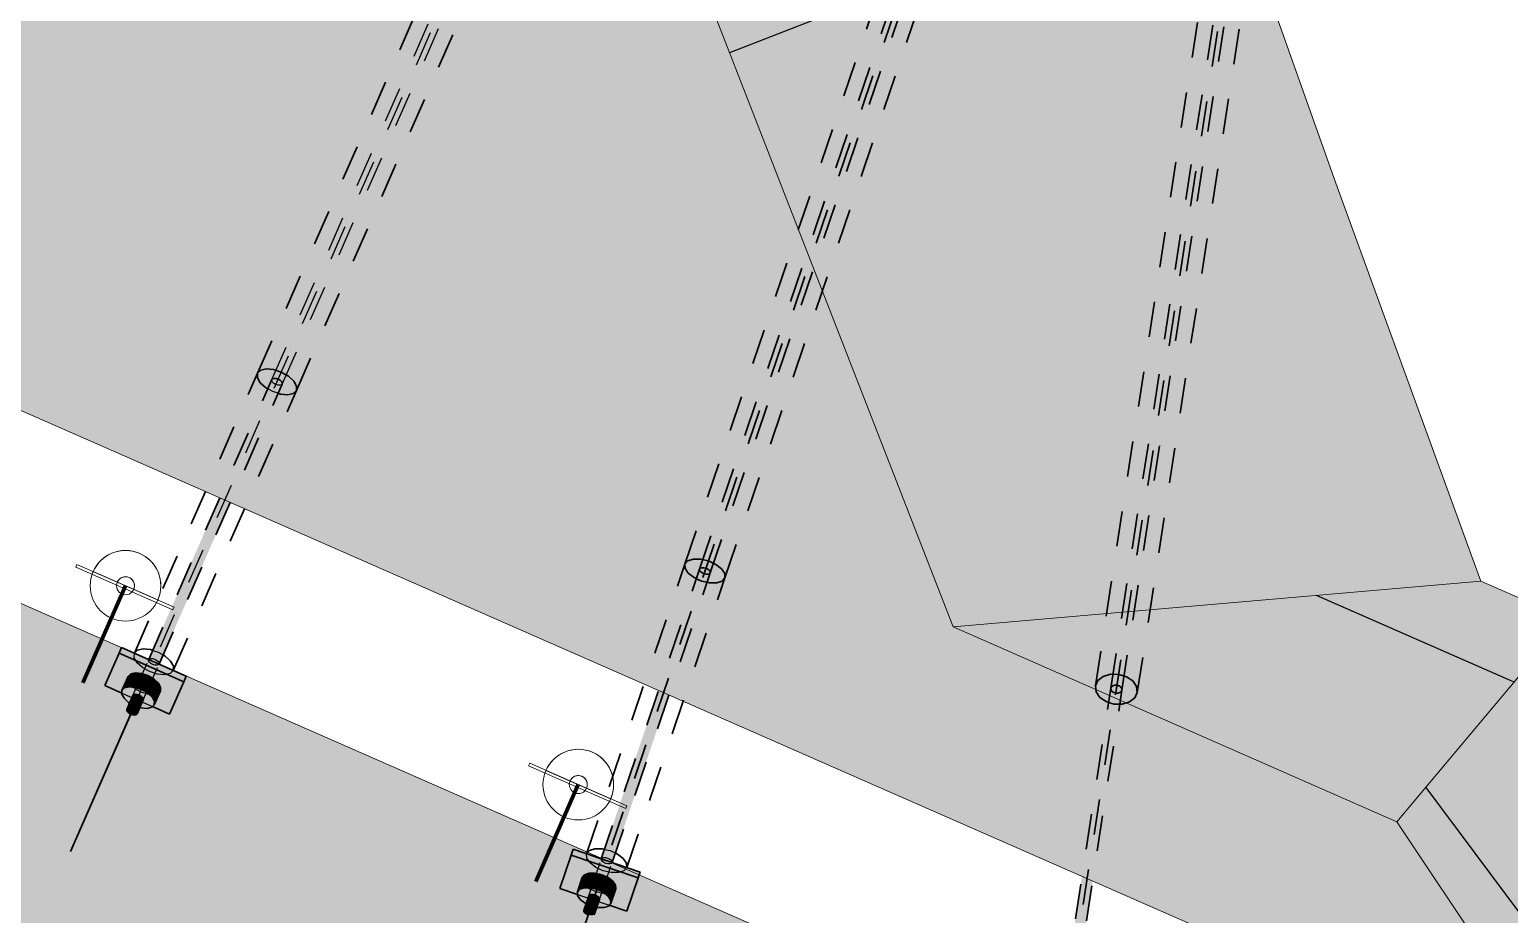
# Model space of a CAD drawing. Header units: metres. Extents: x 2688466 to 2688595, y 1221626 to 1221756.
# Drawn here: x 2688530.62 to 2688534.809, y 1221708.253 to 1221710.758 of the extents above; entities that cross this region are included whole.
import ezdxf

# ---------------------------------------------------------------- set-up
doc = ezdxf.new("R2010")
doc.units = ezdxf.units.M
for name, pattern in [('AUSGEZOGEN', [0]), ('STRICHPUNKT2_S5', [0.24, 0.175, -0.065]), ('VERDECKT2_S2', [0.15, 0.1, -0.05])]:
    doc.linetypes.add(name, pattern=pattern)
doc.layers.add('_3700', color=7, linetype='Continuous')
doc.layers.add('_3705', color=7, linetype='Continuous')
for name, color, linetype, lineweight in [('Beton Ansicht', 7, 'AUSGEZOGEN', 35), ('Schnittbeschriftung', 7, 'AUSGEZOGEN', 50), ('Standard', 7, 'AUSGEZOGEN', 13)]:
    doc.layers.add(name, color=color, linetype=linetype, lineweight=lineweight)

# ---------------------------------------------------------------- blocks, each defined once
blk = doc.blocks.new('Bodenanker CH_29_$F1')
at = {"layer": '_3700', "color": 7, "linetype": 'AUSGEZOGEN', "lineweight": 13, "transparency": 33554687}
for p, q in [((-0.008, 0.15), (-0.008, -0.15)), ((-0.008, 0.15), (-0.008, -0.15)), ((0, 0.15), (-0.008, 0.15)), ((0, 0.15), (0, -0.15)), ((0, -0.1), (0, 0.1)), ((0, 0.1), (0, 0.1)), ((0, 0.1), (0, 0.1)), ((0, 0.0255), (0, 0.0255)), ((0, 0.0255), (0, 0.0255)), ((0, -0.0255), (0, -0.0255)), ((0, -0.0255), (0, -0.0255)), ((0, -0.1), (0, -0.1)), ((0, -0.1), (0, -0.1)), ((0, -0.15), (-0.008, -0.15))]:
    blk.add_line(p, q, dxfattribs=at)
at = {"layer": '_3700', "color": 7, "linetype": 'VERDECKT2_S2', "lineweight": 13, "transparency": 33554687}
for p, q in [((0, 0.0255), (0, 0.0255)), ((0, -0.0255), (0, -0.0255))]:
    blk.add_line(p, q, dxfattribs=at)
at = {"layer": '_3700', "color": 7, "linetype": 'AUSGEZOGEN', "lineweight": 13, "transparency": 33554687}
for radius in [0.1, 0.1, 0.0255]:
    blk.add_circle((0, 0), radius, dxfattribs=at)
blk.add_arc((0, 0), 0.1, 270, 90, dxfattribs=at)
blk.add_arc((0, 0), 0.1, 270, 90, dxfattribs=at)
at = {"layer": '_3700', "color": 7, "linetype": 'VERDECKT2_S2', "lineweight": 13, "transparency": 33554687}
blk.add_arc((0, 0), 0.0255, 270, 90, dxfattribs=at)
at = {"layer": '_3705', "color": 7, "linetype": 'STRICHPUNKT2_S5', "lineweight": 20, "transparency": 33554687}
blk.add_line((-0.008, 0), (0, 0), dxfattribs=at)
at = {"layer": 'Standard', "color": 52, "linetype": 'AUSGEZOGEN', "lineweight": 100, "transparency": 33554687}
blk.add_line((0, 0), (-0.3, 0), dxfattribs=at)

msp = doc.modelspace()

# ---------------------------------------------------------------- hatches: boundary and pattern name
at = {"layer": 'Beton Ansicht', "linetype": 'AUSGEZOGEN', "lineweight": 13, "transparency": 33554687}
for color, points in [(5, [(2688531.308, 1221709.7696), (2688531.3056, 1221709.7673), (2688530.957, 1221708.9745), (2688530.9581, 1221708.9741)]), (5, [(2688531.3122, 1221709.7706), (2688531.308, 1221709.7696), (2688530.9581, 1221708.9741), (2688530.9613, 1221708.9727)]), (5, [(2688531.3176, 1221709.7701), (2688531.3122, 1221709.7706), (2688530.9613, 1221708.9727), (2688530.966, 1221708.9706)]), (5, [(2688531.3235, 1221709.7682), (2688531.3176, 1221709.7701), (2688530.966, 1221708.9706), (2688530.9716, 1221708.9681)]), (5, [(2688531.3288, 1221709.7652), (2688531.3235, 1221709.7682), (2688530.9716, 1221708.9681), (2688530.9772, 1221708.9656)]), (5, [(2688531.3329, 1221709.7615), (2688531.3288, 1221709.7652), (2688530.9772, 1221708.9656), (2688530.982, 1221708.9635)]), (5, [(2688531.335, 1221709.7577), (2688531.3329, 1221709.7615), (2688530.982, 1221708.9635), (2688530.9852, 1221708.9622)]), (5, [(2688531.3349, 1221709.7544), (2688531.335, 1221709.7577), (2688530.9852, 1221708.9622), (2688530.9863, 1221708.9617)]), (1, [(2688530.8731, 1221708.9925), (2688530.8329, 1221708.901), (2688530.8811, 1221708.8798), (2688530.8813, 1221708.887), (2688530.8988, 1221708.9266), (2688530.9061, 1221708.9338), (2688530.9193, 1221708.9369), (2688530.9363, 1221708.9353), (2688530.9546, 1221708.9294), (2688530.9713, 1221708.9199), (2688530.984, 1221708.9084), (2688530.9907, 1221708.8966), (2688530.9903, 1221708.8864), (2688530.9729, 1221708.8467), (2688530.9677, 1221708.8417), (2688531.0159, 1221708.8205), (2688531.0562, 1221708.912)]), (1, [(2688530.8801, 1221709.0084), (2688530.8731, 1221708.9925), (2688531.0562, 1221708.912), (2688531.0632, 1221708.9278)]), (5, [(2688530.8887, 1221708.8942), (2688530.9019, 1221708.8973), (2688530.9193, 1221708.9369), (2688530.9061, 1221708.9338)]), (5, [(2688530.9019, 1221708.8973), (2688530.9189, 1221708.8957), (2688530.9363, 1221708.9353), (2688530.9193, 1221708.9369)]), (5, [(2688530.9353, 1221708.838), (2688530.9524, 1221708.8364), (2688530.9655, 1221708.8395), (2688530.9729, 1221708.8467), (2688530.9732, 1221708.857), (2688530.9666, 1221708.8688), (2688530.9539, 1221708.8803), (2688530.9372, 1221708.8897), (2688530.9189, 1221708.8957), (2688530.9019, 1221708.8973), (2688530.8887, 1221708.8942), (2688530.8813, 1221708.887), (2688530.881, 1221708.8767), (2688530.8876, 1221708.8649), (2688530.9003, 1221708.8534), (2688530.903, 1221708.8519), (2688530.9125, 1221708.8733), (2688530.9148, 1221708.8756), (2688530.919, 1221708.8766), (2688530.9245, 1221708.8761), (2688530.9303, 1221708.8742), (2688530.9357, 1221708.8711), (2688530.9397, 1221708.8675), (2688530.9419, 1221708.8637), (2688530.9418, 1221708.8604), (2688530.9323, 1221708.839)]), (5, [(2688530.8813, 1221708.887), (2688530.8887, 1221708.8942), (2688530.9061, 1221708.9338), (2688530.8988, 1221708.9266)]), (5, [(2688530.9189, 1221708.8957), (2688530.9372, 1221708.8897), (2688530.9546, 1221708.9294), (2688530.9363, 1221708.9353)]), (5, [(2688530.9372, 1221708.8897), (2688530.9539, 1221708.8803), (2688530.9713, 1221708.9199), (2688530.9546, 1221708.9294)]), (5, [(2688530.9539, 1221708.8803), (2688530.9666, 1221708.8688), (2688530.984, 1221708.9084), (2688530.9713, 1221708.9199)]), (5, [(2688530.9666, 1221708.8688), (2688530.9732, 1221708.857), (2688530.9907, 1221708.8966), (2688530.984, 1221708.9084)]), (5, [(2688530.9732, 1221708.857), (2688530.9729, 1221708.8467), (2688530.9903, 1221708.8864), (2688530.9907, 1221708.8966)]), (5, [(2688530.895, 1221708.8336), (2688530.8974, 1221708.836), (2688530.9148, 1221708.8756), (2688530.9125, 1221708.8733)]), (5, [(2688530.8974, 1221708.836), (2688530.9016, 1221708.8369), (2688530.919, 1221708.8766), (2688530.9148, 1221708.8756)]), (5, [(2688530.9016, 1221708.8369), (2688530.907, 1221708.8364), (2688530.9245, 1221708.8761), (2688530.919, 1221708.8766)]), (5, [(2688530.907, 1221708.8364), (2688530.9129, 1221708.8345), (2688530.9303, 1221708.8742), (2688530.9245, 1221708.8761)]), (5, [(2688530.9129, 1221708.8345), (2688530.9183, 1221708.8315), (2688530.9357, 1221708.8711), (2688530.9303, 1221708.8742)]), (5, [(2688530.9183, 1221708.8315), (2688530.9223, 1221708.8278), (2688530.9397, 1221708.8675), (2688530.9357, 1221708.8711)]), (5, [(2688530.9223, 1221708.8278), (2688530.9244, 1221708.8241), (2688530.9419, 1221708.8637), (2688530.9397, 1221708.8675)]), (5, [(2688530.9244, 1221708.8241), (2688530.9243, 1221708.8208), (2688530.9418, 1221708.8604), (2688530.9419, 1221708.8637)]), (5, [(2688530.9178, 1221708.8175), (2688530.922, 1221708.8185), (2688530.9243, 1221708.8208), (2688530.9244, 1221708.8241), (2688530.9223, 1221708.8278), (2688530.9183, 1221708.8315), (2688530.9129, 1221708.8345), (2688530.907, 1221708.8364), (2688530.9016, 1221708.8369), (2688530.8974, 1221708.836), (2688530.895, 1221708.8336), (2688530.8949, 1221708.8304), (2688530.897, 1221708.8266), (2688530.9011, 1221708.8229), (2688530.9065, 1221708.8199), (2688530.9123, 1221708.818)]), (1, [(2688532.1588, 1221708.4374), (2688532.1532, 1221708.421), (2688532.3426, 1221708.3567), (2688532.3482, 1221708.3731)]), (1, [(2688532.1532, 1221708.421), (2688532.1211, 1221708.3263), (2688532.171, 1221708.3094), (2688532.1706, 1221708.3166), (2688532.1845, 1221708.3576), (2688532.1912, 1221708.3654), (2688532.2041, 1221708.3696), (2688532.2212, 1221708.3695), (2688532.2399, 1221708.3652), (2688532.2574, 1221708.3572), (2688532.271, 1221708.3469), (2688532.2787, 1221708.3357), (2688532.2792, 1221708.3254), (2688532.2653, 1221708.2844), (2688532.2606, 1221708.2789), (2688532.3105, 1221708.262), (2688532.3426, 1221708.3567)]), (5, [(2688532.1706, 1221708.3166), (2688532.1773, 1221708.3244), (2688532.1912, 1221708.3654), (2688532.1845, 1221708.3576)]), (5, [(2688532.1773, 1221708.3244), (2688532.1902, 1221708.3286), (2688532.2041, 1221708.3696), (2688532.1912, 1221708.3654)]), (5, [(2688532.1902, 1221708.3286), (2688532.2073, 1221708.3285), (2688532.2212, 1221708.3695), (2688532.2041, 1221708.3696)]), (5, [(2688532.2073, 1221708.3285), (2688532.226, 1221708.3242), (2688532.2399, 1221708.3652), (2688532.2212, 1221708.3695)]), (5, [(2688532.226, 1221708.3242), (2688532.2435, 1221708.3162), (2688532.2574, 1221708.3572), (2688532.2399, 1221708.3652)]), (5, [(2688532.2435, 1221708.3162), (2688532.2571, 1221708.3059), (2688532.271, 1221708.3469), (2688532.2574, 1221708.3572)]), (5, [(2688532.2287, 1221708.2725), (2688532.2458, 1221708.2724), (2688532.2586, 1221708.2766), (2688532.2653, 1221708.2844), (2688532.2648, 1221708.2947), (2688532.2571, 1221708.3059), (2688532.2435, 1221708.3162), (2688532.226, 1221708.3242), (2688532.2073, 1221708.3285), (2688532.1902, 1221708.3286), (2688532.1773, 1221708.3244), (2688532.1706, 1221708.3166), (2688532.1712, 1221708.3063), (2688532.1788, 1221708.2951), (2688532.1924, 1221708.2848), (2688532.1953, 1221708.2835), (2688532.2028, 1221708.3056), (2688532.205, 1221708.3081), (2688532.2091, 1221708.3095), (2688532.2145, 1221708.3095), (2688532.2205, 1221708.3081), (2688532.2261, 1221708.3055), (2688532.2305, 1221708.3022), (2688532.233, 1221708.2986), (2688532.2331, 1221708.2954), (2688532.2256, 1221708.2732)]), (5, [(2688532.2571, 1221708.3059), (2688532.2648, 1221708.2947), (2688532.2787, 1221708.3357), (2688532.271, 1221708.3469)]), (5, [(2688532.2648, 1221708.2947), (2688532.2653, 1221708.2844), (2688532.2792, 1221708.3254), (2688532.2787, 1221708.3357)]), (5, [(2688532.213, 1221708.2505), (2688532.2171, 1221708.2518), (2688532.2192, 1221708.2543), (2688532.219, 1221708.2576), (2688532.2166, 1221708.2612), (2688532.2122, 1221708.2645), (2688532.2066, 1221708.2671), (2688532.2006, 1221708.2685), (2688532.1952, 1221708.2685), (2688532.191, 1221708.2671), (2688532.1889, 1221708.2646), (2688532.1891, 1221708.2613), (2688532.1915, 1221708.2578), (2688532.1959, 1221708.2545), (2688532.2015, 1221708.2519), (2688532.2075, 1221708.2505)])]:
    msp.add_hatch(color=color, dxfattribs=at).paths.add_polyline_path(points)
at = {"layer": 'Beton Ansicht', "linetype": 'AUSGEZOGEN', "lineweight": 35, "transparency": 33554687}
for points in [[(2688532.5187, 1221709.233), (2688532.5166, 1221709.2305), (2688532.2384, 1221708.4104), (2688532.2395, 1221708.41)], [(2688532.5228, 1221709.2344), (2688532.5187, 1221709.233), (2688532.2395, 1221708.41), (2688532.2428, 1221708.4089)], [(2688532.5283, 1221709.2343), (2688532.5228, 1221709.2344), (2688532.2428, 1221708.4089), (2688532.2477, 1221708.4072)], [(2688532.5343, 1221709.233), (2688532.5283, 1221709.2343), (2688532.2477, 1221708.4072), (2688532.2535, 1221708.4053)], [(2688532.5399, 1221709.2304), (2688532.5343, 1221709.233), (2688532.2535, 1221708.4053), (2688532.2593, 1221708.4033)], [(2688532.5442, 1221709.2271), (2688532.5399, 1221709.2304), (2688532.2593, 1221708.4033), (2688532.2642, 1221708.4016)], [(2688532.5467, 1221709.2235), (2688532.5442, 1221709.2271), (2688532.2642, 1221708.4016), (2688532.2675, 1221708.4005)], [(2688532.5469, 1221709.2202), (2688532.5467, 1221709.2235), (2688532.2675, 1221708.4005), (2688532.2687, 1221708.4001)], [(2688533.6826, 1221708.8973), (2688533.6807, 1221708.8932), (2688533.5196, 1221707.8448), (2688533.5208, 1221707.8446)], [(2688533.6866, 1221708.9004), (2688533.6826, 1221708.8973), (2688533.5208, 1221707.8446), (2688533.5242, 1221707.8441)], [(2688533.6921, 1221708.902), (2688533.6866, 1221708.9004), (2688533.5242, 1221707.8441), (2688533.5293, 1221707.8433)], [(2688533.6982, 1221708.9019), (2688533.6921, 1221708.902), (2688533.5293, 1221707.8433), (2688533.5354, 1221707.8424)], [(2688533.7042, 1221708.9002), (2688533.6982, 1221708.9019), (2688533.5354, 1221707.8424), (2688533.5414, 1221707.8415)], [(2688533.7089, 1221708.8969), (2688533.7042, 1221708.9002), (2688533.5414, 1221707.8415), (2688533.5466, 1221707.8407)], [(2688533.7118, 1221708.8928), (2688533.7089, 1221708.8969), (2688533.5466, 1221707.8407), (2688533.55, 1221707.8402)], [(2688533.7123, 1221708.8883), (2688533.7118, 1221708.8928), (2688533.55, 1221707.8402), (2688533.5512, 1221707.84)], [(2688532.1889, 1221708.2646), (2688532.191, 1221708.2671), (2688532.205, 1221708.3081), (2688532.2028, 1221708.3056)], [(2688532.191, 1221708.2671), (2688532.1952, 1221708.2685), (2688532.2091, 1221708.3095), (2688532.205, 1221708.3081)], [(2688532.1952, 1221708.2685), (2688532.2006, 1221708.2685), (2688532.2145, 1221708.3095), (2688532.2091, 1221708.3095)], [(2688532.2006, 1221708.2685), (2688532.2066, 1221708.2671), (2688532.2205, 1221708.3081), (2688532.2145, 1221708.3095)], [(2688532.2066, 1221708.2671), (2688532.2122, 1221708.2645), (2688532.2261, 1221708.3055), (2688532.2205, 1221708.3081)], [(2688532.2122, 1221708.2645), (2688532.2166, 1221708.2612), (2688532.2305, 1221708.3022), (2688532.2261, 1221708.3055)], [(2688532.2166, 1221708.2612), (2688532.219, 1221708.2576), (2688532.233, 1221708.2986), (2688532.2305, 1221708.3022)], [(2688532.219, 1221708.2576), (2688532.2192, 1221708.2543), (2688532.2331, 1221708.2954), (2688532.233, 1221708.2986)]]:
    msp.add_hatch(color=5, dxfattribs=at).paths.add_polyline_path(points)
at = {"layer": 'Standard', "linetype": 'AUSGEZOGEN', "lineweight": 13, "transparency": 33554559}
h = msp.add_hatch(color=7, dxfattribs=at)
h.set_gradient(color1=(240, 240, 180), color2=(240, 240, 180), one_color=1)
h.paths.add_polyline_path([(2688533.591, 1221712.4466), (2688533.4667, 1221712.7792), (2688532.3896, 1221715.9008), (2688532.3876, 1221715.9087), (2688532.37, 1221715.9692), (2688531.8585, 1221717.5343), (2688531.6133, 1221718.3933), (2688530.9364, 1221720.7428), (2688530.6987, 1221721.52), (2688530.2984, 1221722.8273), (2688530.2829, 1221723.2644), (2688530.0962, 1221724.8753), (2688530.0899, 1221725.0138), (2688530.1238, 1221725.4969), (2688530.0136, 1221725.7905), (2688527.5257, 1221723.7244), (2688533.2341, 1221709.0671), (2688534.7286, 1221709.1966), (2688534.3174, 1221710.323), (2688533.6625, 1221712.1682)], flags=0)
at = {"layer": 'Standard', "linetype": 'AUSGEZOGEN', "lineweight": 25, "transparency": 33554687}
h = msp.add_hatch(dxfattribs=at)
h.set_pattern_fill('MUSTER', scale=2.3025, angle=111.28, style=0, pattern_type=2)
h.set_pattern_definition([(111.28, (2688522.0817, 1221733.7747), (-2.98115, 1.30987), [2.3025, -2.3025]), (201.28, (2688522.0817, 1221733.7747), (-1.30987, -2.98115), [2.3025, -2.3025])])
h.paths.add_polyline_path([(2688533.4667, 1221712.7792), (2688532.3896, 1221715.9008), (2688532.3876, 1221715.9087), (2688532.37, 1221715.9692), (2688531.8585, 1221717.5343), (2688531.6133, 1221718.3933), (2688530.9364, 1221720.7428), (2688530.6987, 1221721.52), (2688530.2984, 1221722.8273), (2688530.2829, 1221723.2644), (2688530.0962, 1221724.8753), (2688530.0899, 1221725.0138), (2688530.1238, 1221725.4969), (2688530.0136, 1221725.7905), (2688527.5257, 1221723.7244), (2688533.2341, 1221709.0671), (2688534.7286, 1221709.1966), (2688534.3174, 1221710.323), (2688533.6625, 1221712.1682), (2688533.591, 1221712.4466)], flags=0)
at = {"layer": 'Standard', "linetype": 'AUSGEZOGEN', "lineweight": 13, "transparency": 33554559}
h = msp.add_hatch(color=7, dxfattribs=at)
h.set_gradient(color1=(199, 199, 199), color2=(199, 199, 199), one_color=1)
h.paths.add_polyline_path([(2688525.0461, 1221717.7465), (2688526.1177, 1221718.1639), (2688526.5836, 1221718.3453), (2688529.8271, 1221710.0167), (2688535.0056, 1221707.7429), (2688534.4908, 1221708.5149), (2688533.2341, 1221709.0671), (2688527.5257, 1221723.7244), (2688523.3509, 1221722.0991)], flags=0)
h = msp.add_hatch(color=7, dxfattribs=at)
h.set_gradient(color1=(227, 227, 227), color2=(227, 227, 227), one_color=1)
h.paths.add_polyline_path([(2688537.2932, 1221703.411), (2688534.6707, 1221707.3438), (2688529.4363, 1221709.6422), (2688530.2113, 1221707.6521), (2688530.09, 1221707.6702), (2688529.3267, 1221707.711), (2688528.5628, 1221707.6797), (2688528.4399, 1221707.663), (2688528.287, 1221707.6506), (2688527.9982, 1221707.6028), (2688527.8054, 1221707.5766), (2688527.7232, 1221707.5574), (2688527.6239, 1221707.5409), (2688527.2486, 1221707.4464), (2688527.061, 1221707.4025), (2688527.0198, 1221707.3887), (2688526.9722, 1221707.3767), (2688526.4706, 1221707.205), (2688526.336, 1221707.1599), (2688525.6623, 1221706.8965), (2688524.468, 1221706.4314), (2688524.7856, 1221705.616), (2688523.9701, 1221705.2984), (2688524.587, 1221703.7143), (2688524.5871, 1221703.7143), (2688525.5216, 1221701.3149), (2688526.2019, 1221701.5798), (2688525.8843, 1221702.3952), (2688527.2821, 1221702.9395), (2688527.5996, 1221702.1242), (2688528.0655, 1221702.3056), (2688528.3558, 1221701.5602), (2688528.4248, 1221701.5848), (2688528.4732, 1221701.602), (2688528.6094, 1221701.6413), (2688528.6995, 1221701.662), (2688528.7678, 1221701.6744), (2688528.7722, 1221701.6752), (2688528.7733, 1221701.6754), (2688528.8063, 1221701.6813), (2688528.8533, 1221701.6876), (2688528.8558, 1221701.688), (2688528.8557, 1221701.6879), (2688528.8576, 1221701.6882), (2688528.8683, 1221701.6896), (2688528.8677, 1221701.6895), (2688528.8922, 1221701.6928), (2688528.8959, 1221701.6933), (2688528.9121, 1221701.6948), (2688528.9111, 1221701.6947), (2688528.9365, 1221701.6971), (2688528.936, 1221701.6971), (2688528.936, 1221701.6971), (2688528.9361, 1221701.6971), (2688528.9663, 1221701.6999), (2688528.9755, 1221701.7008), (2688529.0004, 1221701.7022), (2688528.9869, 1221701.7014), (2688529.0513, 1221701.7051), (2688529.0532, 1221701.7052), (2688529.1642, 1221701.7066), (2688529.2617, 1221701.7031), (2688529.3489, 1221701.6962), (2688529.4994, 1221701.6759), (2688529.6403, 1221701.6468), (2688529.727, 1221701.624), (2688529.806, 1221701.5996), (2688529.8134, 1221701.5973), (2688529.8966, 1221701.5678), (2688529.9524, 1221701.5458), (2688530.0379, 1221701.5085), (2688530.0482, 1221701.5034), (2688530.1383, 1221701.4582), (2688530.1585, 1221701.4481), (2688530.1605, 1221701.447), (2688530.2551, 1221701.3924), (2688530.3606, 1221701.324), (2688530.4391, 1221701.267), (2688530.4533, 1221701.2551), (2688530.5871, 1221701.1433), (2688530.6479, 1221701.0805), (2688530.6484, 1221701.081), (2688530.7668, 1221700.9605), (2688530.8776, 1221700.8398), (2688530.8878, 1221700.8285), (2688530.8887, 1221700.8274), (2688530.9357, 1221700.7753), (2688531.094, 1221700.5965), (2688531.1818, 1221700.4964), (2688531.2947, 1221700.3641), (2688531.5106, 1221700.1035), (2688531.5158, 1221700.0972), (2688531.7999, 1221699.7378), (2688532.0727, 1221699.3733), (2688532.2253, 1221699.1578), (2688532.3904, 1221698.9204), (2688532.6371, 1221698.5496), (2688532.8439, 1221698.2202), (2688532.8956, 1221698.117), (2688533.2618, 1221697.1767), (2688533.2714, 1221697.1797), (2688533.4222, 1221696.7926), (2688539.0211, 1221698.9731)], flags=0)
h = msp.add_hatch(color=7, dxfattribs=at)
h.set_gradient(color1=(240, 240, 180), color2=(240, 240, 180), one_color=1)
h.paths.add_polyline_path([(2688533.2341, 1221709.0671), (2688534.4908, 1221708.5149), (2688534.9731, 1221709.0895), (2688534.7286, 1221709.1966)], flags=0)
at = {"layer": 'Standard', "linetype": 'AUSGEZOGEN', "lineweight": 25, "transparency": 33554687}
h = msp.add_hatch(dxfattribs=at)
h.set_pattern_fill('MUSTER', scale=1.1025, angle=156.28, style=0, pattern_type=2)
h.set_pattern_definition([(156.28, (2688525.1383, 1221730.0233), (-1.452863, -0.565863), [1.1025, -1.1025]), (246.28, (2688525.1383, 1221730.0233), (0.565863, -1.452863), [1.1025, -1.1025])])
h.paths.add_polyline_path([(2688533.2341, 1221709.0671), (2688534.4908, 1221708.5149), (2688534.9731, 1221709.0895), (2688534.7286, 1221709.1966)], flags=0)
at = {"layer": 'Standard', "linetype": 'AUSGEZOGEN', "lineweight": 13, "transparency": 33554559}
h = msp.add_hatch(color=7, dxfattribs=at)
h.set_gradient(color1=(240, 240, 180), color2=(240, 240, 180), one_color=1)
h.paths.add_polyline_path([(2688534.4908, 1221708.5149), (2688537.3708, 1221704.1958), (2688537.4921, 1221704.2431), (2688537.5952, 1221704.2026), (2688537.5377, 1221704.3823), (2688537.1421, 1221705.2681), (2688537.0363, 1221705.7338), (2688537.0315, 1221705.8807), (2688536.1624, 1221707.2716), (2688535.4354, 1221708.3845), (2688534.9731, 1221709.0895)], flags=0)
at = {"layer": 'Standard', "linetype": 'AUSGEZOGEN', "lineweight": 25, "transparency": 33554687}
h = msp.add_hatch(dxfattribs=at)
h.set_pattern_fill('MUSTER', scale=0.75, angle=306.73, style=0, pattern_type=2)
h.set_pattern_definition([(306.73, (2688530.14326, 1221730.8499), (1.04963, -0.152563), [0.75, -0.75]), (36.73, (2688530.14326, 1221730.8499), (0.152563, 1.04963), [0.75, -0.75])])
h.paths.add_polyline_path([(2688534.4908, 1221708.5149), (2688537.3708, 1221704.1958), (2688537.4921, 1221704.2431), (2688537.5952, 1221704.2026), (2688537.5377, 1221704.3823), (2688537.1421, 1221705.2681), (2688537.0363, 1221705.7338), (2688537.0315, 1221705.8807), (2688536.1624, 1221707.2716), (2688535.4354, 1221708.3845), (2688534.9731, 1221709.0895)], flags=0)

# ---------------------------------------------------------------- linework, layer by layer
at = {"layer": 'Beton Ansicht', "linetype": 'VERDECKT2_S2', "lineweight": 25, "transparency": 33554687}
for p, q in [((2688530.9097, 1221708.8272), (2688533.4241, 1221714.5448)), ((2688531.3056, 1221709.7673), (2688533.3974, 1221714.5238)), ((2688531.3349, 1221709.7544), (2688533.4267, 1221714.5109)), ((2688531.3082, 1221709.7334), (2688531.2942, 1221709.7413)), ((2688531.3055, 1221709.764), (2688531.3056, 1221709.7673)), ((2688531.3076, 1221709.7602), (2688531.3055, 1221709.764)), ((2688531.3117, 1221709.7566), (2688531.3076, 1221709.7602)), ((2688531.3235, 1221709.7284), (2688531.3082, 1221709.7334)), ((2688531.317, 1221709.7535), (2688531.3117, 1221709.7566)), ((2688531.3229, 1221709.7516), (2688531.317, 1221709.7535)), ((2688531.3283, 1221709.7511), (2688531.3229, 1221709.7516)), ((2688531.3326, 1221709.7521), (2688531.3283, 1221709.7511)), ((2688531.3349, 1221709.7544), (2688531.3326, 1221709.7521)), ((2688530.8801, 1221709.0084), (2688531.0632, 1221708.9278)), ((2688530.9163, 1221708.9799), (2688530.9167, 1221708.9923)), ((2688530.9243, 1221708.9658), (2688530.9163, 1221708.9799)), ((2688530.9684, 1221709.0006), (2688530.9837, 1221708.9956)), ((2688530.9837, 1221708.9956), (2688530.9977, 1221708.9877)), ((2688530.9125, 1221708.8733), (2688530.957, 1221708.9745)), ((2688530.9395, 1221708.952), (2688530.9243, 1221708.9658)), ((2688530.9596, 1221708.9406), (2688530.9395, 1221708.952)), ((2688530.9418, 1221708.8604), (2688530.9863, 1221708.9617)), ((2688530.9569, 1221708.9713), (2688530.957, 1221708.9745)), ((2688530.959, 1221708.9675), (2688530.9569, 1221708.9713)), ((2688530.957, 1221708.9745), (2688530.9593, 1221708.9769)), ((2688530.9631, 1221708.9638), (2688530.959, 1221708.9675)), ((2688530.9593, 1221708.9769), (2688530.9636, 1221708.9778)), ((2688530.9815, 1221708.9335), (2688530.9596, 1221708.9406)), ((2688530.9684, 1221708.9608), (2688530.9631, 1221708.9638)), ((2688530.9636, 1221708.9778), (2688530.969, 1221708.9773)), ((2688530.9743, 1221708.9589), (2688530.9684, 1221708.9608)), ((2688530.969, 1221708.9773), (2688530.9749, 1221708.9754)), ((2688530.9797, 1221708.9584), (2688530.9743, 1221708.9589)), ((2688530.9749, 1221708.9754), (2688530.9802, 1221708.9724)), ((2688530.9839, 1221708.9594), (2688530.9797, 1221708.9584)), ((2688530.9802, 1221708.9724), (2688530.9843, 1221708.9687)), ((2688530.9863, 1221708.9617), (2688530.9839, 1221708.9594)), ((2688530.9843, 1221708.9687), (2688530.9864, 1221708.965)), ((2688530.9864, 1221708.965), (2688530.9863, 1221708.9617)), ((2688531.0266, 1221708.944), (2688531.0178, 1221708.9353)), ((2688530.8988, 1221708.9266), (2688530.8984, 1221708.9163)), ((2688530.8984, 1221708.9163), (2688530.9051, 1221708.9045)), ((2688530.9051, 1221708.9045), (2688530.9177, 1221708.893)), ((2688530.9298, 1221708.9096), (2688530.9299, 1221708.9129)), ((2688530.9299, 1221708.9129), (2688530.9298, 1221708.9096)), ((2688530.9319, 1221708.9059), (2688530.9298, 1221708.9096)), ((2688530.9298, 1221708.9096), (2688530.9319, 1221708.9059)), ((2688530.9299, 1221708.9129), (2688530.9322, 1221708.9152)), ((2688530.9322, 1221708.9152), (2688530.9299, 1221708.9129)), ((2688530.936, 1221708.9022), (2688530.9319, 1221708.9059)), ((2688530.9319, 1221708.9059), (2688530.936, 1221708.9022)), ((2688530.9322, 1221708.9152), (2688530.9365, 1221708.9162)), ((2688530.9365, 1221708.9162), (2688530.9322, 1221708.9152)), ((2688530.9413, 1221708.8992), (2688530.936, 1221708.9022)), ((2688530.936, 1221708.9022), (2688530.9413, 1221708.8992)), ((2688530.9365, 1221708.9162), (2688530.9419, 1221708.9157)), ((2688530.9419, 1221708.9157), (2688530.9365, 1221708.9162)), ((2688530.9369, 1221708.9288), (2688530.9367, 1221708.9255)), ((2688530.9367, 1221708.9255), (2688530.9369, 1221708.9288)), ((2688530.9367, 1221708.9255), (2688530.9389, 1221708.9217)), ((2688530.9389, 1221708.9217), (2688530.9367, 1221708.9255)), ((2688530.9392, 1221708.9311), (2688530.9369, 1221708.9288)), ((2688530.9369, 1221708.9288), (2688530.9392, 1221708.9311)), ((2688530.9389, 1221708.9217), (2688530.9429, 1221708.918)), ((2688530.9429, 1221708.918), (2688530.9389, 1221708.9217)), ((2688530.9434, 1221708.9321), (2688530.9392, 1221708.9311)), ((2688530.9392, 1221708.9311), (2688530.9434, 1221708.9321)), ((2688530.9472, 1221708.8972), (2688530.9413, 1221708.8992)), ((2688530.9413, 1221708.8992), (2688530.9472, 1221708.8972)), ((2688530.9419, 1221708.9157), (2688530.9478, 1221708.9138)), ((2688530.9478, 1221708.9138), (2688530.9419, 1221708.9157)), ((2688530.9429, 1221708.918), (2688530.9483, 1221708.915)), ((2688530.9483, 1221708.915), (2688530.9429, 1221708.918)), ((2688530.9489, 1221708.9316), (2688530.9434, 1221708.9321)), ((2688530.9434, 1221708.9321), (2688530.9489, 1221708.9316)), ((2688530.9526, 1221708.8967), (2688530.9472, 1221708.8972)), ((2688530.9472, 1221708.8972), (2688530.9526, 1221708.8967)), ((2688530.9478, 1221708.9138), (2688530.9531, 1221708.9108)), ((2688530.9531, 1221708.9108), (2688530.9478, 1221708.9138)), ((2688530.9483, 1221708.915), (2688530.9541, 1221708.9131)), ((2688530.9541, 1221708.9131), (2688530.9483, 1221708.915)), ((2688530.9547, 1221708.9297), (2688530.9489, 1221708.9316)), ((2688530.9489, 1221708.9316), (2688530.9547, 1221708.9297)), ((2688530.9568, 1221708.8977), (2688530.9526, 1221708.8967)), ((2688530.9526, 1221708.8967), (2688530.9568, 1221708.8977)), ((2688530.9531, 1221708.9108), (2688530.9572, 1221708.9071)), ((2688530.9572, 1221708.9071), (2688530.9531, 1221708.9108)), ((2688530.9541, 1221708.9131), (2688530.9596, 1221708.9126)), ((2688530.9596, 1221708.9126), (2688530.9541, 1221708.9131)), ((2688530.9601, 1221708.9266), (2688530.9547, 1221708.9297)), ((2688530.9547, 1221708.9297), (2688530.9601, 1221708.9266)), ((2688530.9592, 1221708.9), (2688530.9568, 1221708.8977)), ((2688530.9568, 1221708.8977), (2688530.9592, 1221708.9)), ((2688530.9572, 1221708.9071), (2688530.9593, 1221708.9033)), ((2688530.9593, 1221708.9033), (2688530.9572, 1221708.9071)), ((2688530.9593, 1221708.9033), (2688530.9592, 1221708.9)), ((2688530.9592, 1221708.9), (2688530.9593, 1221708.9033)), ((2688530.9596, 1221708.9126), (2688530.9638, 1221708.9136)), ((2688530.9638, 1221708.9136), (2688530.9596, 1221708.9126)), ((2688530.9641, 1221708.923), (2688530.9601, 1221708.9266)), ((2688530.9601, 1221708.9266), (2688530.9641, 1221708.923)), ((2688530.9638, 1221708.9136), (2688530.9662, 1221708.9159)), ((2688530.9662, 1221708.9159), (2688530.9638, 1221708.9136)), ((2688530.9663, 1221708.9192), (2688530.9641, 1221708.923)), ((2688530.9641, 1221708.923), (2688530.9663, 1221708.9192)), ((2688530.9662, 1221708.9159), (2688530.9663, 1221708.9192)), ((2688530.9663, 1221708.9192), (2688530.9662, 1221708.9159)), ((2688531.0019, 1221708.9316), (2688530.9815, 1221708.9335)), ((2688531.0178, 1221708.9353), (2688531.0019, 1221708.9316)), ((2688530.8811, 1221708.8798), (2688530.9677, 1221708.8417)), ((2688530.9125, 1221708.8733), (2688530.9123, 1221708.87)), ((2688530.9123, 1221708.87), (2688530.9145, 1221708.8662)), ((2688530.9145, 1221708.8662), (2688530.9185, 1221708.8625)), ((2688530.9177, 1221708.893), (2688530.9345, 1221708.8836)), ((2688530.9185, 1221708.8625), (2688530.9239, 1221708.8595)), ((2688530.9239, 1221708.8595), (2688530.9297, 1221708.8576)), ((2688530.9297, 1221708.8576), (2688530.9352, 1221708.8571)), ((2688530.9345, 1221708.8836), (2688530.9528, 1221708.8776)), ((2688530.9352, 1221708.8571), (2688530.9394, 1221708.8581)), ((2688530.9394, 1221708.8581), (2688530.9418, 1221708.8604)), ((2688530.9528, 1221708.8776), (2688530.9698, 1221708.8761)), ((2688530.9698, 1221708.8761), (2688530.983, 1221708.8791)), ((2688530.983, 1221708.8791), (2688530.9903, 1221708.8864)), ((2688530.917, 1221708.844), (2688530.903, 1221708.8519)), ((2688530.9323, 1221708.839), (2688530.917, 1221708.844)), ((2688532.1588, 1221708.4374), (2688532.3482, 1221708.3731)), ((2688532.2475, 1221708.4373), (2688532.2631, 1221708.4337)), ((2688532.2631, 1221708.4337), (2688532.2778, 1221708.427)), ((2688532.1973, 1221708.4122), (2688532.1967, 1221708.4245)), ((2688532.2065, 1221708.3988), (2688532.1973, 1221708.4122)), ((2688532.2028, 1221708.3056), (2688532.2384, 1221708.4104)), ((2688532.2229, 1221708.3864), (2688532.2065, 1221708.3988)), ((2688532.2331, 1221708.2954), (2688532.2687, 1221708.4001)), ((2688532.2384, 1221708.4104), (2688532.2405, 1221708.4129)), ((2688532.2385, 1221708.4071), (2688532.2384, 1221708.4104)), ((2688532.241, 1221708.4035), (2688532.2385, 1221708.4071)), ((2688532.2405, 1221708.4129), (2688532.2446, 1221708.4142)), ((2688532.2453, 1221708.4002), (2688532.241, 1221708.4035)), ((2688532.2446, 1221708.4142), (2688532.2501, 1221708.4142)), ((2688532.2509, 1221708.3977), (2688532.2453, 1221708.4002)), ((2688532.2501, 1221708.4142), (2688532.2561, 1221708.4128)), ((2688532.2569, 1221708.3963), (2688532.2509, 1221708.3977)), ((2688532.2561, 1221708.4128), (2688532.2617, 1221708.4103)), ((2688532.2624, 1221708.3963), (2688532.2569, 1221708.3963)), ((2688532.2617, 1221708.4103), (2688532.266, 1221708.407)), ((2688532.2665, 1221708.3976), (2688532.2624, 1221708.3963)), ((2688532.266, 1221708.407), (2688532.2685, 1221708.4034)), ((2688532.2687, 1221708.4001), (2688532.2665, 1221708.3976)), ((2688532.2685, 1221708.4034), (2688532.2687, 1221708.4001)), ((2688532.1845, 1221708.3576), (2688532.1851, 1221708.3473)), ((2688532.2189, 1221708.3491), (2688532.223, 1221708.3505)), ((2688532.223, 1221708.3505), (2688532.2189, 1221708.3491)), ((2688532.2244, 1221708.3656), (2688532.2223, 1221708.363)), ((2688532.2223, 1221708.363), (2688532.2244, 1221708.3656)), ((2688532.2223, 1221708.363), (2688532.2225, 1221708.3598)), ((2688532.2225, 1221708.3598), (2688532.2223, 1221708.363)), ((2688532.2225, 1221708.3598), (2688532.2249, 1221708.3562)), ((2688532.2249, 1221708.3562), (2688532.2225, 1221708.3598)), ((2688532.2439, 1221708.3768), (2688532.2229, 1221708.3864)), ((2688532.223, 1221708.3505), (2688532.2285, 1221708.3505)), ((2688532.2285, 1221708.3505), (2688532.223, 1221708.3505)), ((2688532.2286, 1221708.3669), (2688532.2244, 1221708.3656)), ((2688532.2244, 1221708.3656), (2688532.2286, 1221708.3669)), ((2688532.2249, 1221708.3562), (2688532.2293, 1221708.3529)), ((2688532.2293, 1221708.3529), (2688532.2249, 1221708.3562)), ((2688532.2285, 1221708.3505), (2688532.2345, 1221708.3491)), ((2688532.2345, 1221708.3491), (2688532.2285, 1221708.3505)), ((2688532.234, 1221708.3669), (2688532.2286, 1221708.3669)), ((2688532.2286, 1221708.3669), (2688532.234, 1221708.3669)), ((2688532.2293, 1221708.3529), (2688532.2349, 1221708.3503)), ((2688532.2349, 1221708.3503), (2688532.2293, 1221708.3529)), ((2688532.24, 1221708.3655), (2688532.234, 1221708.3669)), ((2688532.234, 1221708.3669), (2688532.24, 1221708.3655)), ((2688532.2349, 1221708.3503), (2688532.2409, 1221708.3489)), ((2688532.2409, 1221708.3489), (2688532.2349, 1221708.3503)), ((2688532.2456, 1221708.3629), (2688532.24, 1221708.3655)), ((2688532.24, 1221708.3655), (2688532.2456, 1221708.3629)), ((2688532.2664, 1221708.3716), (2688532.2439, 1221708.3768)), ((2688532.25, 1221708.3596), (2688532.2456, 1221708.3629)), ((2688532.2456, 1221708.3629), (2688532.25, 1221708.3596)), ((2688532.2463, 1221708.3489), (2688532.2505, 1221708.3503)), ((2688532.2505, 1221708.3503), (2688532.2463, 1221708.3489)), ((2688532.2524, 1221708.3561), (2688532.25, 1221708.3596)), ((2688532.25, 1221708.3596), (2688532.2524, 1221708.3561)), ((2688532.2505, 1221708.3503), (2688532.2526, 1221708.3528)), ((2688532.2526, 1221708.3528), (2688532.2505, 1221708.3503)), ((2688532.2526, 1221708.3528), (2688532.2524, 1221708.3561)), ((2688532.2524, 1221708.3561), (2688532.2526, 1221708.3528)), ((2688532.2869, 1221708.3715), (2688532.2664, 1221708.3716)), ((2688532.3023, 1221708.3766), (2688532.2869, 1221708.3715)), ((2688532.3103, 1221708.386), (2688532.3023, 1221708.3766)), ((2688532.171, 1221708.3094), (2688532.2606, 1221708.2789)), ((2688532.1851, 1221708.3473), (2688532.1927, 1221708.3361)), ((2688532.1927, 1221708.3361), (2688532.2063, 1221708.3258)), ((2688532.2063, 1221708.3258), (2688532.2239, 1221708.3178)), ((2688532.2167, 1221708.3466), (2688532.2189, 1221708.3491)), ((2688532.2189, 1221708.3491), (2688532.2167, 1221708.3466)), ((2688532.2169, 1221708.3433), (2688532.2167, 1221708.3466)), ((2688532.2167, 1221708.3466), (2688532.2169, 1221708.3433)), ((2688532.2194, 1221708.3398), (2688532.2169, 1221708.3433)), ((2688532.2169, 1221708.3433), (2688532.2194, 1221708.3398)), ((2688532.2237, 1221708.3365), (2688532.2194, 1221708.3398)), ((2688532.2194, 1221708.3398), (2688532.2237, 1221708.3365)), ((2688532.2293, 1221708.3339), (2688532.2237, 1221708.3365)), ((2688532.2237, 1221708.3365), (2688532.2293, 1221708.3339)), ((2688532.2239, 1221708.3178), (2688532.2426, 1221708.3135)), ((2688532.2353, 1221708.3325), (2688532.2293, 1221708.3339)), ((2688532.2293, 1221708.3339), (2688532.2353, 1221708.3325)), ((2688532.2345, 1221708.3491), (2688532.2401, 1221708.3465)), ((2688532.2401, 1221708.3465), (2688532.2345, 1221708.3491)), ((2688532.2408, 1221708.3325), (2688532.2353, 1221708.3325)), ((2688532.2353, 1221708.3325), (2688532.2408, 1221708.3325)), ((2688532.2401, 1221708.3465), (2688532.2444, 1221708.3432)), ((2688532.2444, 1221708.3432), (2688532.2401, 1221708.3465)), ((2688532.2449, 1221708.3339), (2688532.2408, 1221708.3325)), ((2688532.2408, 1221708.3325), (2688532.2449, 1221708.3339)), ((2688532.2409, 1221708.3489), (2688532.2463, 1221708.3489)), ((2688532.2463, 1221708.3489), (2688532.2409, 1221708.3489)), ((2688532.2426, 1221708.3135), (2688532.2597, 1221708.3134)), ((2688532.2444, 1221708.3432), (2688532.2469, 1221708.3397)), ((2688532.2469, 1221708.3397), (2688532.2444, 1221708.3432)), ((2688532.247, 1221708.3364), (2688532.2449, 1221708.3339)), ((2688532.2449, 1221708.3339), (2688532.247, 1221708.3364)), ((2688532.2469, 1221708.3397), (2688532.247, 1221708.3364)), ((2688532.247, 1221708.3364), (2688532.2469, 1221708.3397)), ((2688532.2597, 1221708.3134), (2688532.2726, 1221708.3176)), ((2688532.2726, 1221708.3176), (2688532.2792, 1221708.3254)), ((2688532.2099, 1221708.2768), (2688532.1953, 1221708.2835)), ((2688532.2028, 1221708.3056), (2688532.203, 1221708.3023)), ((2688532.203, 1221708.3023), (2688532.2054, 1221708.2988)), ((2688532.2054, 1221708.2988), (2688532.2098, 1221708.2955)), ((2688532.2098, 1221708.2955), (2688532.2154, 1221708.2929)), ((2688532.2256, 1221708.2732), (2688532.2099, 1221708.2768)), ((2688532.2154, 1221708.2929), (2688532.2214, 1221708.2915)), ((2688532.2214, 1221708.2915), (2688532.2269, 1221708.2915)), ((2688532.2269, 1221708.2915), (2688532.231, 1221708.2928)), ((2688532.231, 1221708.2928), (2688532.2331, 1221708.2954))]:
    msp.add_line(p, q, dxfattribs=at)
at = {"layer": 'Beton Ansicht', "linetype": 'VERDECKT2_S2', "lineweight": 35, "transparency": 33554687}
for p, q in [((2688532.2041, 1221708.2595), (2688534.2106, 1221714.1745)), ((2688532.4749, 1221709.2446), (2688534.1441, 1221714.1654)), ((2688532.5166, 1221709.2305), (2688534.1858, 1221714.1513)), ((2688532.5469, 1221709.2202), (2688534.2161, 1221714.141)), ((2688531.3752, 1221709.7367), (2688533.3061, 1221714.1274)), ((2688532.5885, 1221709.2061), (2688534.2578, 1221714.1268)), ((2688531.2653, 1221709.785), (2688533.1479, 1221714.0658)), ((2688533.5117, 1221707.6886), (2688534.4012, 1221713.4755)), ((2688533.6807, 1221708.8932), (2688534.379, 1221713.436)), ((2688533.7123, 1221708.8883), (2688534.4106, 1221713.4312)), ((2688533.7558, 1221708.8816), (2688534.3789, 1221712.9355)), ((2688533.6372, 1221708.8999), (2688534.2498, 1221712.8852)), ((2688530.9167, 1221708.9923), (2688531.2653, 1221709.785)), ((2688531.2649, 1221709.7727), (2688531.2653, 1221709.785)), ((2688531.2653, 1221709.785), (2688531.2741, 1221709.7937)), ((2688531.2741, 1221709.7937), (2688531.29, 1221709.7974)), ((2688531.29, 1221709.7974), (2688531.3104, 1221709.7955)), ((2688531.3104, 1221709.7955), (2688531.3323, 1221709.7883)), ((2688531.3323, 1221709.7883), (2688531.3524, 1221709.777)), ((2688531.3524, 1221709.777), (2688531.3676, 1221709.7632)), ((2688530.957, 1221708.9745), (2688531.3056, 1221709.7673)), ((2688530.9863, 1221708.9617), (2688531.3349, 1221709.7544)), ((2688531.0266, 1221708.944), (2688531.3752, 1221709.7367)), ((2688531.2729, 1221709.7585), (2688531.2649, 1221709.7727)), ((2688531.2881, 1221709.7447), (2688531.2729, 1221709.7585)), ((2688531.2942, 1221709.7413), (2688531.2881, 1221709.7447)), ((2688531.3056, 1221709.7673), (2688531.308, 1221709.7696)), ((2688531.308, 1221709.7696), (2688531.3122, 1221709.7706)), ((2688531.3122, 1221709.7706), (2688531.3176, 1221709.7701)), ((2688531.3176, 1221709.7701), (2688531.3235, 1221709.7682)), ((2688531.3235, 1221709.7682), (2688531.3288, 1221709.7652)), ((2688531.3288, 1221709.7652), (2688531.3329, 1221709.7615)), ((2688531.3329, 1221709.7615), (2688531.335, 1221709.7577)), ((2688531.335, 1221709.7577), (2688531.3349, 1221709.7544)), ((2688531.3752, 1221709.7367), (2688531.3664, 1221709.728)), ((2688531.3676, 1221709.7632), (2688531.3756, 1221709.7491)), ((2688531.3756, 1221709.7491), (2688531.3752, 1221709.7367)), ((2688531.3301, 1221709.7262), (2688531.3235, 1221709.7284)), ((2688531.3506, 1221709.7244), (2688531.3301, 1221709.7262)), ((2688531.3664, 1221709.728), (2688531.3506, 1221709.7244)), ((2688532.1967, 1221708.4245), (2688532.4749, 1221709.2446)), ((2688532.2384, 1221708.4104), (2688532.5166, 1221709.2305)), ((2688532.4749, 1221709.2446), (2688532.4829, 1221709.2541)), ((2688532.4755, 1221709.2323), (2688532.4749, 1221709.2446)), ((2688532.4847, 1221709.2189), (2688532.4755, 1221709.2323)), ((2688532.4829, 1221709.2541), (2688532.4984, 1221709.2591)), ((2688532.4984, 1221709.2591), (2688532.5189, 1221709.259)), ((2688532.5166, 1221709.2305), (2688532.5187, 1221709.233)), ((2688532.5167, 1221709.2272), (2688532.5166, 1221709.2305)), ((2688532.5187, 1221709.233), (2688532.5228, 1221709.2344)), ((2688532.5189, 1221709.259), (2688532.5414, 1221709.2538)), ((2688532.5228, 1221709.2344), (2688532.5283, 1221709.2343)), ((2688532.5283, 1221709.2343), (2688532.5343, 1221709.233)), ((2688532.5343, 1221709.233), (2688532.5399, 1221709.2304)), ((2688532.5399, 1221709.2304), (2688532.5442, 1221709.2271)), ((2688532.5414, 1221709.2538), (2688532.5624, 1221709.2442)), ((2688532.5624, 1221709.2442), (2688532.5787, 1221709.2318)), ((2688532.5787, 1221709.2318), (2688532.5879, 1221709.2184)), ((2688532.2687, 1221708.4001), (2688532.5469, 1221709.2202)), ((2688532.3103, 1221708.386), (2688532.5885, 1221709.2061)), ((2688532.5011, 1221709.2065), (2688532.4847, 1221709.2189)), ((2688532.5074, 1221709.2036), (2688532.5011, 1221709.2065)), ((2688532.5221, 1221709.197), (2688532.5074, 1221709.2036)), ((2688532.5192, 1221709.2237), (2688532.5167, 1221709.2272)), ((2688532.5235, 1221709.2203), (2688532.5192, 1221709.2237)), ((2688532.5377, 1221709.1933), (2688532.5221, 1221709.197)), ((2688532.5291, 1221709.2178), (2688532.5235, 1221709.2203)), ((2688532.5351, 1221709.2164), (2688532.5291, 1221709.2178)), ((2688532.5406, 1221709.2164), (2688532.5351, 1221709.2164)), ((2688532.5446, 1221709.1918), (2688532.5377, 1221709.1933)), ((2688532.5447, 1221709.2177), (2688532.5406, 1221709.2164)), ((2688532.5442, 1221709.2271), (2688532.5467, 1221709.2235)), ((2688532.5651, 1221709.1917), (2688532.5446, 1221709.1918)), ((2688532.5469, 1221709.2202), (2688532.5447, 1221709.2177)), ((2688532.5467, 1221709.2235), (2688532.5469, 1221709.2202)), ((2688532.5805, 1221709.1967), (2688532.5651, 1221709.1917)), ((2688532.5885, 1221709.2061), (2688532.5805, 1221709.1967)), ((2688532.5879, 1221709.2184), (2688532.5885, 1221709.2061)), ((2688533.6372, 1221708.8999), (2688533.6442, 1221708.9152)), ((2688533.6393, 1221708.8831), (2688533.6372, 1221708.8999)), ((2688533.6442, 1221708.9152), (2688533.6591, 1221708.9268)), ((2688533.6591, 1221708.9268), (2688533.6798, 1221708.933)), ((2688533.6798, 1221708.933), (2688533.703, 1221708.9327)), ((2688533.6807, 1221708.8932), (2688533.6826, 1221708.8973)), ((2688533.6826, 1221708.8973), (2688533.6866, 1221708.9004)), ((2688533.6866, 1221708.9004), (2688533.6921, 1221708.902)), ((2688533.6921, 1221708.902), (2688533.6982, 1221708.9019)), ((2688533.6982, 1221708.9019), (2688533.7042, 1221708.9002)), ((2688533.703, 1221708.9327), (2688533.7252, 1221708.926)), ((2688533.7042, 1221708.9002), (2688533.7089, 1221708.8969)), ((2688533.7089, 1221708.8969), (2688533.7118, 1221708.8928)), ((2688533.7252, 1221708.926), (2688533.743, 1221708.914)), ((2688533.743, 1221708.914), (2688533.7538, 1221708.8984)), ((2688533.7538, 1221708.8984), (2688533.7558, 1221708.8816)), ((2688533.5196, 1221707.8448), (2688533.6807, 1221708.8932)), ((2688533.5512, 1221707.84), (2688533.7123, 1221708.8883)), ((2688533.65, 1221708.8675), (2688533.6393, 1221708.8831)), ((2688533.6679, 1221708.8555), (2688533.65, 1221708.8675)), ((2688533.6746, 1221708.8535), (2688533.6679, 1221708.8555)), ((2688533.6901, 1221708.8488), (2688533.6746, 1221708.8535)), ((2688533.6813, 1221708.8887), (2688533.6807, 1221708.8932)), ((2688533.6841, 1221708.8846), (2688533.6813, 1221708.8887)), ((2688533.6889, 1221708.8813), (2688533.6841, 1221708.8846)), ((2688533.6948, 1221708.8796), (2688533.6889, 1221708.8813)), ((2688533.701, 1221708.8795), (2688533.6948, 1221708.8796)), ((2688533.7065, 1221708.8811), (2688533.701, 1221708.8795)), ((2688533.7105, 1221708.8842), (2688533.7065, 1221708.8811)), ((2688533.7123, 1221708.8883), (2688533.7105, 1221708.8842)), ((2688533.7118, 1221708.8928), (2688533.7123, 1221708.8883)), ((2688533.7339, 1221708.8547), (2688533.7133, 1221708.8485)), ((2688533.7488, 1221708.8663), (2688533.7339, 1221708.8547)), ((2688533.7558, 1221708.8816), (2688533.7488, 1221708.8663)), ((2688533.7062, 1221708.8486), (2688533.6901, 1221708.8488)), ((2688533.7133, 1221708.8485), (2688533.7062, 1221708.8486))]:
    msp.add_line(p, q, dxfattribs=at)
at = {"layer": 'Beton Ansicht', "linetype": 'AUSGEZOGEN', "lineweight": 35, "transparency": 33554687}
for p, q in [((2688530.8731, 1221708.9925), (2688530.8329, 1221708.901)), ((2688530.8801, 1221709.0084), (2688530.8731, 1221708.9925)), ((2688531.0562, 1221708.912), (2688530.8731, 1221708.9925)), ((2688530.8801, 1221709.0084), (2688531.0632, 1221708.9278)), ((2688530.9167, 1221708.9923), (2688530.9255, 1221709.0009)), ((2688530.9255, 1221709.0009), (2688530.9413, 1221709.0046)), ((2688530.9413, 1221709.0046), (2688530.9618, 1221709.0027)), ((2688530.9618, 1221709.0027), (2688530.9684, 1221709.0006)), ((2688530.9977, 1221708.9877), (2688531.0038, 1221708.9842)), ((2688531.0038, 1221708.9842), (2688531.019, 1221708.9704)), ((2688530.9193, 1221708.9369), (2688530.9061, 1221708.9338)), ((2688530.9363, 1221708.9353), (2688530.9193, 1221708.9369)), ((2688531.019, 1221708.9704), (2688531.027, 1221708.9563)), ((2688531.027, 1221708.9563), (2688531.0266, 1221708.944)), ((2688530.8329, 1221708.901), (2688530.8811, 1221708.8798)), ((2688530.8988, 1221708.9266), (2688530.8813, 1221708.887)), ((2688530.8813, 1221708.887), (2688530.8887, 1221708.8942)), ((2688530.8887, 1221708.8942), (2688530.9019, 1221708.8973)), ((2688530.9061, 1221708.9338), (2688530.8988, 1221708.9266)), ((2688530.9019, 1221708.8973), (2688530.9189, 1221708.8957)), ((2688530.9189, 1221708.8957), (2688530.9372, 1221708.8897)), ((2688530.9546, 1221708.9294), (2688530.9363, 1221708.9353)), ((2688530.9713, 1221708.9199), (2688530.9546, 1221708.9294)), ((2688530.984, 1221708.9084), (2688530.9713, 1221708.9199)), ((2688530.9907, 1221708.8966), (2688530.984, 1221708.9084)), ((2688530.9903, 1221708.8864), (2688530.9907, 1221708.8966)), ((2688531.0159, 1221708.8205), (2688531.0562, 1221708.912)), ((2688531.0632, 1221708.9278), (2688531.0562, 1221708.912)), ((2688530.881, 1221708.8767), (2688530.8813, 1221708.887)), ((2688530.8876, 1221708.8649), (2688530.881, 1221708.8767)), ((2688530.9003, 1221708.8534), (2688530.8876, 1221708.8649)), ((2688530.895, 1221708.8336), (2688530.9125, 1221708.8733)), ((2688530.903, 1221708.8519), (2688530.9003, 1221708.8534)), ((2688530.9148, 1221708.8756), (2688530.9125, 1221708.8733)), ((2688530.919, 1221708.8766), (2688530.9148, 1221708.8756)), ((2688530.9245, 1221708.8761), (2688530.919, 1221708.8766)), ((2688530.9243, 1221708.8208), (2688530.9418, 1221708.8604)), ((2688530.9303, 1221708.8742), (2688530.9245, 1221708.8761)), ((2688530.9357, 1221708.8711), (2688530.9303, 1221708.8742)), ((2688530.9397, 1221708.8675), (2688530.9357, 1221708.8711)), ((2688530.9372, 1221708.8897), (2688530.9539, 1221708.8803)), ((2688530.9419, 1221708.8637), (2688530.9397, 1221708.8675)), ((2688530.9418, 1221708.8604), (2688530.9419, 1221708.8637)), ((2688530.9539, 1221708.8803), (2688530.9666, 1221708.8688)), ((2688530.9666, 1221708.8688), (2688530.9732, 1221708.857)), ((2688530.9903, 1221708.8864), (2688530.9729, 1221708.8467)), ((2688530.9732, 1221708.857), (2688530.9729, 1221708.8467)), ((2688530.7354, 1221708.4308), (2688530.9097, 1221708.8272)), ((2688530.7354, 1221708.4308), (2688530.9065, 1221708.8199)), ((2688530.7354, 1221708.4308), (2688530.9065, 1221708.8199)), ((2688530.7354, 1221708.4308), (2688530.9065, 1221708.8199)), ((2688530.8949, 1221708.8304), (2688530.895, 1221708.8336)), ((2688530.897, 1221708.8266), (2688530.8949, 1221708.8304)), ((2688530.895, 1221708.8336), (2688530.8974, 1221708.836)), ((2688530.9011, 1221708.8229), (2688530.897, 1221708.8266)), ((2688530.8974, 1221708.836), (2688530.9016, 1221708.8369)), ((2688530.9065, 1221708.8199), (2688530.9011, 1221708.8229)), ((2688530.9016, 1221708.8369), (2688530.907, 1221708.8364)), ((2688530.9123, 1221708.818), (2688530.9065, 1221708.8199)), ((2688530.907, 1221708.8364), (2688530.9129, 1221708.8345)), ((2688530.9178, 1221708.8175), (2688530.9123, 1221708.818)), ((2688530.9129, 1221708.8345), (2688530.9183, 1221708.8315)), ((2688530.922, 1221708.8185), (2688530.9178, 1221708.8175)), ((2688530.9183, 1221708.8315), (2688530.9223, 1221708.8278)), ((2688530.9243, 1221708.8208), (2688530.922, 1221708.8185)), ((2688530.9223, 1221708.8278), (2688530.9244, 1221708.8241)), ((2688530.9244, 1221708.8241), (2688530.9243, 1221708.8208)), ((2688530.9353, 1221708.838), (2688530.9323, 1221708.839)), ((2688530.9524, 1221708.8364), (2688530.9353, 1221708.838)), ((2688530.9655, 1221708.8395), (2688530.9524, 1221708.8364)), ((2688530.9729, 1221708.8467), (2688530.9655, 1221708.8395)), ((2688530.9677, 1221708.8417), (2688531.0159, 1221708.8205)), ((2688532.1588, 1221708.4374), (2688532.1532, 1221708.421)), ((2688532.1588, 1221708.4374), (2688532.3482, 1221708.3731)), ((2688532.1967, 1221708.4245), (2688532.2047, 1221708.4339)), ((2688532.2047, 1221708.4339), (2688532.2201, 1221708.439)), ((2688532.2201, 1221708.439), (2688532.2407, 1221708.4389)), ((2688532.2407, 1221708.4389), (2688532.2475, 1221708.4373)), ((2688532.1532, 1221708.421), (2688532.1211, 1221708.3263)), ((2688532.3426, 1221708.3567), (2688532.1532, 1221708.421)), ((2688532.2778, 1221708.427), (2688532.2842, 1221708.4241)), ((2688532.2842, 1221708.4241), (2688532.3005, 1221708.4117)), ((2688532.3005, 1221708.4117), (2688532.3097, 1221708.3983)), ((2688532.3097, 1221708.3983), (2688532.3103, 1221708.386)), ((2688532.1845, 1221708.3576), (2688532.1706, 1221708.3166)), ((2688532.1912, 1221708.3654), (2688532.1845, 1221708.3576)), ((2688532.2041, 1221708.3696), (2688532.1912, 1221708.3654)), ((2688532.2212, 1221708.3695), (2688532.2041, 1221708.3696)), ((2688532.2399, 1221708.3652), (2688532.2212, 1221708.3695)), ((2688532.2574, 1221708.3572), (2688532.2399, 1221708.3652)), ((2688532.271, 1221708.3469), (2688532.2574, 1221708.3572)), ((2688532.3105, 1221708.262), (2688532.3426, 1221708.3567)), ((2688532.3482, 1221708.3731), (2688532.3426, 1221708.3567)), ((2688532.1211, 1221708.3263), (2688532.171, 1221708.3094)), ((2688532.1706, 1221708.3166), (2688532.1773, 1221708.3244)), ((2688532.1712, 1221708.3063), (2688532.1706, 1221708.3166)), ((2688532.1773, 1221708.3244), (2688532.1902, 1221708.3286)), ((2688532.1902, 1221708.3286), (2688532.2073, 1221708.3285)), ((2688532.205, 1221708.3081), (2688532.2028, 1221708.3056)), ((2688532.2091, 1221708.3095), (2688532.205, 1221708.3081)), ((2688532.2073, 1221708.3285), (2688532.226, 1221708.3242)), ((2688532.2145, 1221708.3095), (2688532.2091, 1221708.3095)), ((2688532.2205, 1221708.3081), (2688532.2145, 1221708.3095)), ((2688532.2261, 1221708.3055), (2688532.2205, 1221708.3081)), ((2688532.226, 1221708.3242), (2688532.2435, 1221708.3162)), ((2688532.2435, 1221708.3162), (2688532.2571, 1221708.3059)), ((2688532.2792, 1221708.3254), (2688532.2653, 1221708.2844)), ((2688532.2787, 1221708.3357), (2688532.271, 1221708.3469)), ((2688532.2792, 1221708.3254), (2688532.2787, 1221708.3357)), ((2688532.1788, 1221708.2951), (2688532.1712, 1221708.3063)), ((2688532.1924, 1221708.2848), (2688532.1788, 1221708.2951)), ((2688532.1889, 1221708.2646), (2688532.2028, 1221708.3056)), ((2688532.1889, 1221708.2646), (2688532.191, 1221708.2671)), ((2688532.191, 1221708.2671), (2688532.1952, 1221708.2685)), ((2688532.1953, 1221708.2835), (2688532.1924, 1221708.2848)), ((2688532.1952, 1221708.2685), (2688532.2006, 1221708.2685)), ((2688532.2006, 1221708.2685), (2688532.2066, 1221708.2671)), ((2688532.2066, 1221708.2671), (2688532.2122, 1221708.2645)), ((2688532.2192, 1221708.2543), (2688532.2331, 1221708.2954)), ((2688532.2287, 1221708.2725), (2688532.2256, 1221708.2732)), ((2688532.2305, 1221708.3022), (2688532.2261, 1221708.3055)), ((2688532.2458, 1221708.2724), (2688532.2287, 1221708.2725)), ((2688532.233, 1221708.2986), (2688532.2305, 1221708.3022)), ((2688532.2331, 1221708.2954), (2688532.233, 1221708.2986)), ((2688532.2586, 1221708.2766), (2688532.2458, 1221708.2724)), ((2688532.2571, 1221708.3059), (2688532.2648, 1221708.2947)), ((2688532.2653, 1221708.2844), (2688532.2586, 1221708.2766)), ((2688532.2606, 1221708.2789), (2688532.3105, 1221708.262)), ((2688532.2648, 1221708.2947), (2688532.2653, 1221708.2844)), ((2688532.065, 1221707.8494), (2688532.2041, 1221708.2595)), ((2688532.1891, 1221708.2613), (2688532.1889, 1221708.2646)), ((2688532.1915, 1221708.2578), (2688532.1891, 1221708.2613)), ((2688532.1959, 1221708.2545), (2688532.1915, 1221708.2578)), ((2688532.2015, 1221708.2519), (2688532.1959, 1221708.2545)), ((2688532.2122, 1221708.2645), (2688532.2166, 1221708.2612)), ((2688532.2166, 1221708.2612), (2688532.219, 1221708.2576)), ((2688532.2192, 1221708.2543), (2688532.2171, 1221708.2518)), ((2688532.219, 1221708.2576), (2688532.2192, 1221708.2543))]:
    msp.add_line(p, q, dxfattribs=at)
at = {"layer": 'Schnittbeschriftung', "color": 7, "linetype": 'AUSGEZOGEN', "lineweight": 13, "transparency": 33554687}
for points in [[(2688527.5257, 1221723.7244), (2688530.0136, 1221725.7905), (2688530.1238, 1221725.4969), (2688530.0899, 1221725.0138), (2688530.0962, 1221724.8753), (2688530.2829, 1221723.2644), (2688530.2984, 1221722.8273), (2688530.6987, 1221721.52), (2688530.9364, 1221720.7428), (2688531.6133, 1221718.3933), (2688531.8585, 1221717.5343), (2688532.37, 1221715.9692), (2688532.3876, 1221715.9087), (2688532.3896, 1221715.9008), (2688533.4667, 1221712.7792), (2688533.591, 1221712.4466), (2688533.6625, 1221712.1682), (2688534.3174, 1221710.323), (2688534.7286, 1221709.1966), (2688533.2341, 1221709.0671), (2688527.5257, 1221723.7244)], [(2688534.4908, 1221708.5149), (2688535.0056, 1221707.7429), (2688529.8271, 1221710.0167), (2688526.5836, 1221718.3453), (2688526.1177, 1221718.1639), (2688526.1177, 1221718.1639), (2688525.0461, 1221717.7465), (2688523.3509, 1221722.0991), (2688527.5257, 1221723.7244), (2688533.2341, 1221709.0671), (2688534.4908, 1221708.5149)], [(2688529.8271, 1221710.0167), (2688535.0056, 1221707.7429), (2688537.3708, 1221704.1958), (2688536.8938, 1221704.01), (2688534.6707, 1221707.3438), (2688529.4365, 1221709.6421), (2688526.1358, 1221718.1173), (2688526.1177, 1221718.1639), (2688526.5836, 1221718.3453), (2688529.8271, 1221710.0167)], [(2688534.7286, 1221709.1966), (2688534.9731, 1221709.0895), (2688534.4908, 1221708.5149), (2688533.2341, 1221709.0671), (2688534.7286, 1221709.1966)], [(2688534.4908, 1221708.5149), (2688534.9731, 1221709.0895), (2688534.7286, 1221709.1966), (2688534.9731, 1221709.0895), (2688535.4354, 1221708.3845), (2688536.1624, 1221707.2716), (2688537.0315, 1221705.8807), (2688537.0363, 1221705.7338), (2688537.1421, 1221705.2681), (2688537.5377, 1221704.3823), (2688537.5952, 1221704.2026), (2688537.4921, 1221704.2431), (2688537.3708, 1221704.1958), (2688535.0056, 1221707.7429), (2688534.4908, 1221708.5149)]]:
    msp.add_lwpolyline(points, close=True, dxfattribs=at)

# ---------------------------------------------------------------- block references
at = {"layer": 'Beton Ansicht', "transparency": 33554687, "rotation": 66.29442583290978}
for p in [(2688530.8914, 1221709.1835), (2688532.1733, 1221708.6206)]:
    msp.add_blockref('Bodenanker CH_29_$F1', p, dxfattribs=at)

doc.saveas('drawing.dxf')
